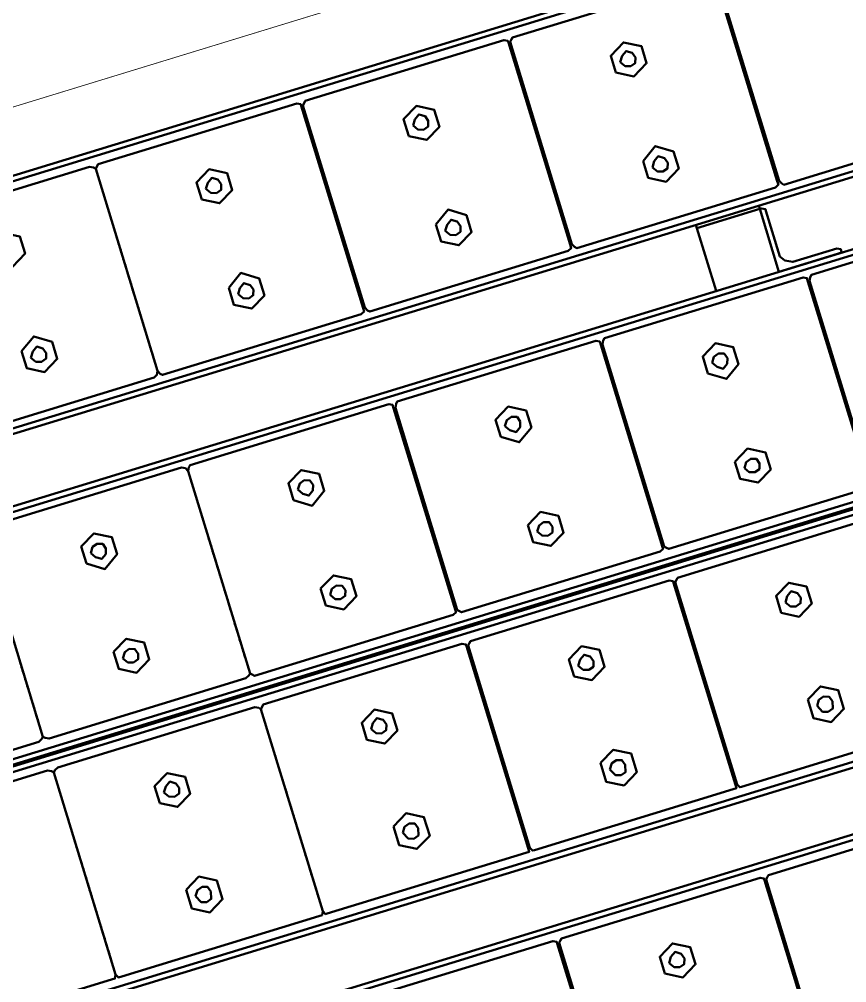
# Model space of a CAD drawing. Header units: inches. Extents: x 543393 to 2689207, y 1841861 to 9121372.
# Drawn here: x 547519.459 to 547520.089, y 1841967.394 to 1841968.128 of the extents above; entities that cross this region are included whole.
import ezdxf

# ---------------------------------------------------------------- set-up
doc = ezdxf.new("R2010")
doc.units = ezdxf.units.IN
doc.header["$MEASUREMENT"] = 0
doc.layers.add('Kich thuoc', color=8, linetype='Continuous', lineweight=18)

# ---------------------------------------------------------------- blocks, each defined once
blk = doc.blocks.new('Dan AC 220')
at = {"lineweight": 50}
for points in [[(103.23, 622.12), (28.83, 622.12), (28.83, 626.17), (28.83, 661.34), (28.83, 668.11), (3787.96, 668.11), (3787.96, 672.17), (3787.96, 958.94), (3737.91, 958.94), (3737.91, 672.17)], [(2084.92, 812.85), (2083.57, 812.85)], [(2084.92, 811.49), (2083.57, 811.49)], [(2084.92, 810.14), (2083.57, 810.14)], [(2084.92, 800.67), (2083.57, 800.67)], [(2084.92, 799.32), (2083.57, 799.32)], [(2084.92, 797.97), (2083.57, 797.97)], [(2084.92, 789.85), (2083.57, 789.85), (2084.92, 789.85)], [(2084.92, 788.5), (2083.57, 788.5)], [(2084.92, 770.91), (2083.57, 770.91)], [(3737.91, 724.92), (78.88, 724.92)], [(2835.67, 720.86), (1988.88, 720.86)], [(3787.96, 672.17), (28.83, 672.17)], [(2084.92, 646.46), (2083.57, 646.46)], [(2249.95, 646.46), (2248.6, 646.46)], [(2413.63, 645.11), (2413.63, 646.46), (2413.63, 647.82)], [(2578.65, 645.11), (2578.65, 646.46), (2578.65, 647.82)], [(2084.92, 645.11), (2083.57, 645.11)], [(2084.92, 641.05), (2083.57, 641.05)], [(2084.92, 639.7), (2083.57, 639.7)], [(2084.92, 639.7), (2083.57, 639.7), (2084.92, 639.7)], [(2249.95, 645.11), (2248.6, 645.11)], [(2249.95, 641.05), (2248.6, 641.05)], [(2249.95, 639.7), (2248.6, 639.7)], [(2249.95, 639.7), (2248.6, 639.7), (2249.95, 639.7)], [(2413.63, 641.05), (2413.63, 639.7), (2413.63, 641.05), (2413.63, 642.41)], [(2578.65, 641.05), (2578.65, 639.7), (2578.65, 641.05), (2578.65, 642.41)], [(2084.92, 634.29), (2083.57, 634.29)], [(2084.92, 632.94), (2083.57, 632.94), (2084.92, 632.94)], [(2249.95, 634.29), (2248.6, 634.29)], [(2249.95, 632.94), (2248.6, 632.94), (2249.95, 632.94)], [(2413.63, 632.94), (2413.63, 634.29), (2413.63, 635.64)], [(2578.65, 632.94), (2578.65, 634.29), (2578.65, 635.64)], [(2084.92, 628.88), (2083.57, 628.88)], [(2084.92, 624.82), (2083.57, 624.82)], [(2084.92, 624.82), (2083.57, 624.82), (2084.92, 624.82)], [(2249.95, 628.88), (2248.6, 628.88)], [(2249.95, 624.82), (2248.6, 624.82)], [(2249.95, 624.82), (2248.6, 624.82), (2249.95, 624.82)], [(2413.63, 628.88), (2413.63, 630.23)], [(2578.65, 628.88), (2578.65, 630.23)], [(2084.92, 619.41), (2083.57, 619.41)], [(2084.92, 619.41), (2083.57, 619.41), (2084.92, 619.41)], [(2249.95, 619.41), (2248.6, 619.41)], [(2249.95, 619.41), (2248.6, 619.41), (2249.95, 619.41)], [(2084.92, 614), (2083.57, 614)], [(2084.92, 612.65), (2083.57, 612.65)], [(2249.95, 614), (2248.6, 614)], [(2249.95, 612.65), (2248.6, 612.65)], [(2413.63, 612.65), (2413.63, 614), (2413.63, 615.35)], [(2578.65, 612.65), (2578.65, 614), (2578.65, 615.35)], [(2084.92, 603.18), (2083.57, 603.18)], [(2249.95, 603.18), (2248.6, 603.18)], [(2413.63, 603.18), (2413.63, 604.53)], [(2578.65, 603.18), (2578.65, 604.53)], [(2084.92, 599.12), (2083.57, 599.12)], [(2084.92, 595.06), (2083.57, 595.06)], [(2249.95, 599.12), (2248.6, 599.12)], [(2249.95, 595.06), (2248.6, 595.06)], [(2413.63, 599.12), (2413.63, 600.47)], [(2413.63, 591), (2413.63, 592.36), (2413.63, 593.71), (2413.63, 595.06), (2413.63, 596.42)], [(2578.65, 599.12), (2578.65, 600.47)], [(2578.65, 591), (2578.65, 592.36), (2578.65, 593.71), (2578.65, 595.06), (2578.65, 596.42)], [(2084.92, 593.71), (2083.57, 593.71)], [(2084.92, 592.36), (2083.57, 592.36)], [(2084.92, 591), (2083.57, 591)], [(2084.92, 588.3), (2083.57, 588.3)], [(2084.92, 586.95), (2083.57, 586.95)], [(2249.95, 593.71), (2248.6, 593.71)], [(2249.95, 592.36), (2248.6, 592.36)], [(2249.95, 591), (2248.6, 591)], [(2249.95, 588.3), (2248.6, 588.3)], [(2249.95, 586.95), (2248.6, 586.95)], [(2413.63, 585.59), (2413.63, 586.95), (2413.63, 588.3), (2413.63, 589.65)], [(2578.65, 585.59), (2578.65, 586.95), (2578.65, 588.3), (2578.65, 589.65)], [(2084.92, 585.59), (2083.57, 585.59)], [(2084.92, 581.54), (2083.57, 581.54)], [(2084.92, 580.18), (2083.57, 580.18), (2084.92, 580.18)], [(2249.95, 585.59), (2248.6, 585.59)], [(2249.95, 581.54), (2248.6, 581.54)], [(2249.95, 580.18), (2248.6, 580.18), (2249.95, 580.18)], [(2413.63, 580.18), (2413.63, 581.54), (2413.63, 582.89)], [(2578.65, 580.18), (2578.65, 581.54), (2578.65, 582.89)], [(2084.92, 576.12), (2083.57, 576.12)], [(2084.92, 574.77), (2083.57, 574.77)], [(2084.92, 573.42), (2083.57, 573.42)], [(2249.95, 576.12), (2248.6, 576.12)], [(2249.95, 574.77), (2248.6, 574.77)], [(2249.95, 573.42), (2248.6, 573.42)], [(2413.63, 573.42), (2413.63, 574.77), (2413.63, 576.12), (2413.63, 577.48)], [(2578.65, 573.42), (2578.65, 574.77), (2578.65, 576.12), (2578.65, 577.48)], [(2413.63, 561.25), (2413.63, 562.6), (2413.63, 563.95), (2413.63, 565.3)], [(2578.65, 561.25), (2578.65, 562.6), (2578.65, 563.95), (2578.65, 565.3)], [(2084.92, 563.95), (2083.57, 563.95)], [(2084.92, 562.6), (2083.57, 562.6)], [(2084.92, 561.25), (2083.57, 561.25)], [(2249.95, 563.95), (2248.6, 563.95)], [(2249.95, 562.6), (2248.6, 562.6)], [(2249.95, 561.25), (2248.6, 561.25)], [(2084.92, 553.13), (2083.57, 553.13), (2084.92, 553.13)], [(2084.92, 551.78), (2083.57, 551.78)], [(2249.95, 553.13), (2248.6, 553.13), (2249.95, 553.13)], [(2249.95, 551.78), (2248.6, 551.78)], [(2413.63, 551.78), (2413.63, 553.13), (2413.63, 554.48)], [(2578.65, 551.78), (2578.65, 553.13), (2578.65, 554.48)], [(2413.63, 534.19), (2413.63, 535.54)], [(2578.65, 534.19), (2578.65, 535.54)], [(3787.96, 488.2), (3787.96, 485.49), (3787.96, 484.14), (28.83, 484.14), (28.83, 485.49), (28.83, 488.2), (3787.96, 488.2), (3787.96, 494.96), (3787.96, 530.13), (3787.96, 534.19), (3732.5, 534.19)], [(2084.92, 534.19), (2083.57, 534.19)], [(2249.95, 534.19), (2248.6, 534.19)], [(1988.88, 482.79), (1988.88, 484.14)], [(28.83, 478.73), (28.83, 481.44), (28.83, 482.79), (3787.96, 482.79), (3787.96, 481.44), (3787.96, 478.73), (28.83, 478.73), (28.83, 471.97), (28.83, 435.44), (28.83, 432.74), (103.23, 432.74)], [(2084.92, 455.74), (2083.57, 455.74)], [(2249.95, 455.74), (2248.6, 455.74)], [(2413.63, 454.38), (2413.63, 455.74), (2413.63, 457.09)], [(2578.65, 454.38), (2578.65, 455.74), (2578.65, 457.09)], [(2084.92, 454.38), (2083.57, 454.38)], [(2084.92, 451.68), (2083.57, 451.68)], [(2084.92, 450.32), (2083.57, 450.32), (2084.92, 450.32)], [(2084.92, 448.97), (2083.57, 448.97)], [(2249.95, 454.38), (2248.6, 454.38)], [(2249.95, 451.68), (2248.6, 451.68)], [(2249.95, 450.32), (2248.6, 450.32), (2249.95, 450.32)], [(2249.95, 448.97), (2248.6, 448.97)], [(2413.63, 448.97), (2413.63, 450.32), (2413.63, 451.68), (2413.63, 453.03)], [(2578.65, 448.97), (2578.65, 450.32), (2578.65, 451.68), (2578.65, 453.03)], [(2084.92, 444.91), (2083.57, 444.91)], [(2084.92, 443.56), (2083.57, 443.56)], [(2084.92, 442.21), (2083.57, 442.21)], [(2249.95, 444.91), (2248.6, 444.91)], [(2249.95, 443.56), (2248.6, 443.56)], [(2249.95, 442.21), (2248.6, 442.21)], [(2413.63, 442.21), (2413.63, 443.56), (2413.63, 444.91), (2413.63, 446.27)], [(2578.65, 442.21), (2578.65, 443.56), (2578.65, 444.91), (2578.65, 446.27)], [(2084.92, 438.15), (2083.57, 438.15)], [(2084.92, 434.09), (2083.57, 434.09)], [(2084.92, 434.09), (2083.57, 434.09), (2084.92, 434.09)], [(2249.95, 438.15), (2248.6, 438.15)], [(2249.95, 434.09), (2248.6, 434.09)], [(2249.95, 434.09), (2248.6, 434.09), (2249.95, 434.09)], [(2413.63, 438.15), (2413.63, 439.5)], [(2578.65, 438.15), (2578.65, 439.5)], [(2084.92, 430.03), (2083.57, 430.03), (2084.92, 430.03)], [(2084.92, 428.68), (2083.57, 428.68)], [(2249.95, 430.03), (2248.6, 430.03), (2249.95, 430.03)], [(2249.95, 428.68), (2248.6, 428.68)], [(2413.63, 428.68), (2413.63, 430.03), (2413.63, 431.39)], [(2578.65, 428.68), (2578.65, 430.03), (2578.65, 431.39)], [(2413.63, 416.51), (2413.63, 417.86), (2413.63, 419.21)], [(2578.65, 416.51), (2578.65, 417.86), (2578.65, 419.21)], [(2084.92, 417.86), (2083.57, 417.86)], [(2084.92, 416.51), (2083.57, 416.51)], [(2084.92, 413.8), (2083.57, 413.8)], [(2249.95, 417.86), (2248.6, 417.86)], [(2249.95, 416.51), (2248.6, 416.51)], [(2249.95, 413.8), (2248.6, 413.8)], [(2413.63, 413.8), (2413.63, 415.15)], [(2413.63, 409.74), (2413.63, 411.1)], [(2578.65, 413.8), (2578.65, 415.15)], [(2578.65, 409.74), (2578.65, 411.1)], [(1919.89, 404.33), (1918.54, 404.33)], [(2084.92, 409.74), (2083.57, 409.74)], [(2084.92, 404.33), (2083.57, 404.33)], [(2249.95, 409.74), (2248.6, 409.74)], [(2249.95, 404.33), (2248.6, 404.33)], [(2413.63, 401.63), (2413.63, 402.98), (2413.63, 404.33), (2413.63, 405.69)], [(2413.63, 402.98), (2413.63, 404.33)], [(1919.89, 401.63), (1918.54, 401.63)], [(1919.89, 397.57), (1918.54, 397.57)], [(1919.89, 396.22), (1918.54, 396.22), (1919.89, 396.22)], [(2084.92, 401.63), (2083.57, 401.63)], [(2084.92, 397.57), (2083.57, 397.57)], [(2084.92, 396.22), (2083.57, 396.22), (2084.92, 396.22)], [(2249.95, 401.63), (2248.6, 401.63)], [(2249.95, 397.57), (2248.6, 397.57)], [(2249.95, 396.22), (2248.6, 396.22), (2249.95, 396.22)], [(2413.63, 396.22), (2413.63, 397.57), (2413.63, 398.92)], [(1919.89, 392.16), (1918.54, 392.16)], [(1919.89, 390.81), (1918.54, 390.81)], [(1919.89, 389.45), (1918.54, 389.45)], [(2084.92, 392.16), (2083.57, 392.16)], [(2084.92, 390.81), (2083.57, 390.81)], [(2084.92, 389.45), (2083.57, 389.45)], [(2249.95, 392.16), (2248.6, 392.16)], [(2249.95, 390.81), (2248.6, 390.81)], [(2249.95, 389.45), (2248.6, 389.45)], [(2413.63, 389.45), (2413.63, 390.81), (2413.63, 392.16), (2413.63, 393.51)], [(1919.89, 385.4), (1918.54, 385.4)], [(1919.89, 384.04), (1918.54, 384.04), (1919.89, 384.04)], [(2084.92, 385.4), (2083.57, 385.4)], [(2084.92, 384.04), (2083.57, 384.04), (2084.92, 384.04)], [(2249.95, 385.4), (2248.6, 385.4)], [(2249.95, 384.04), (2248.6, 384.04), (2249.95, 384.04)], [(2413.63, 384.04), (2413.63, 385.4), (2413.63, 386.75)], [(1919.89, 379.98), (1918.54, 379.98)], [(1919.89, 378.63), (1918.54, 378.63)], [(2084.92, 379.98), (2083.57, 379.98)], [(2084.92, 378.63), (2083.57, 378.63)], [(2249.95, 379.98), (2248.6, 379.98)], [(2249.95, 378.63), (2248.6, 378.63)], [(2413.63, 378.63), (2413.63, 379.98), (2413.63, 381.34)], [(2413.63, 371.87), (2413.63, 373.22), (2413.63, 374.57)], [(1919.89, 373.22), (1918.54, 373.22)], [(1919.89, 371.87), (1918.54, 371.87), (1919.89, 371.87)], [(1919.89, 367.81), (1918.54, 367.81)], [(2084.92, 373.22), (2083.57, 373.22)], [(2084.92, 371.87), (2083.57, 371.87), (2084.92, 371.87)], [(2084.92, 367.81), (2083.57, 367.81)], [(2249.95, 373.22), (2248.6, 373.22)], [(2249.95, 371.87), (2248.6, 371.87), (2249.95, 371.87)], [(2249.95, 367.81), (2248.6, 367.81)], [(2413.63, 366.46), (2413.63, 367.81), (2413.63, 369.16)], [(1919.89, 366.46), (1918.54, 366.46)], [(1919.89, 362.4), (1918.54, 362.4), (1919.89, 362.4)], [(1919.89, 361.05), (1918.54, 361.05)], [(2084.92, 366.46), (2083.57, 366.46)], [(2084.92, 362.4), (2083.57, 362.4), (2084.92, 362.4)], [(2084.92, 361.05), (2083.57, 361.05)], [(2249.95, 366.46), (2248.6, 366.46)], [(2249.95, 362.4), (2248.6, 362.4), (2249.95, 362.4)], [(2249.95, 361.05), (2248.6, 361.05)], [(2413.63, 361.05), (2413.63, 362.4), (2413.63, 363.75)], [(3732.5, 344.81), (3787.96, 344.81), (3787.96, 340.76), (3787.96, 305.59), (3787.96, 298.82), (28.83, 298.82), (28.83, 294.77), (28.83, 3.94), (78.88, 3.94), (78.88, 294.77)], [(1919.89, 344.81), (1918.54, 344.81)], [(2084.92, 344.81), (2083.57, 344.81)], [(2249.95, 344.81), (2248.6, 344.81)], [(2413.63, 344.81), (2413.63, 346.17)], [(28.83, 294.77), (3787.96, 294.77)], [(1988.88, 244.72), (1988.88, 294.77)], [(1988.88, 242.01), (1988.88, 244.72), (1938.83, 244.72), (1938.83, 242.01)], [(78.88, 242.01), (3737.91, 242.01)], [(78.88, 237.95), (3737.91, 237.95)], [(1919.89, 216.31), (1918.54, 216.31)], [(1919.89, 214.96), (1918.54, 214.96)], [(2084.92, 216.31), (2083.57, 216.31)], [(2084.92, 214.96), (2083.57, 214.96)], [(2249.95, 216.31), (2248.6, 216.31)], [(2249.95, 214.96), (2248.6, 214.96)], [(2413.63, 214.96), (2413.63, 216.31), (2413.63, 217.66)], [(2413.63, 210.9), (2413.63, 209.55), (2413.63, 210.9), (2413.63, 212.25), (2413.63, 213.6)], [(1919.89, 212.25), (1918.54, 212.25)], [(1919.89, 210.9), (1918.54, 210.9)], [(2084.92, 212.25), (2083.57, 212.25)], [(2084.92, 210.9), (2083.57, 210.9)], [(2249.95, 212.25), (2248.6, 212.25)], [(2249.95, 210.9), (2248.6, 210.9)], [(2413.63, 202.78), (2413.63, 204.13), (2413.63, 205.49)], [(1919.89, 204.13), (1918.54, 204.13)], [(1919.89, 202.78), (1918.54, 202.78), (1919.89, 202.78)], [(1919.89, 198.72), (1918.54, 198.72)], [(2084.92, 204.13), (2083.57, 204.13)], [(2084.92, 202.78), (2083.57, 202.78), (2084.92, 202.78)], [(2084.92, 198.72), (2083.57, 198.72)], [(2249.95, 204.13), (2248.6, 204.13)], [(2249.95, 202.78), (2248.6, 202.78), (2249.95, 202.78)], [(2249.95, 198.72), (2248.6, 198.72)], [(2413.63, 198.72), (2413.63, 200.08)], [(1919.89, 194.67), (1918.54, 194.67)], [(1919.89, 194.67), (1918.54, 194.67), (1919.89, 194.67)], [(2084.92, 194.67), (2083.57, 194.67)], [(2084.92, 194.67), (2083.57, 194.67), (2084.92, 194.67)], [(2249.95, 194.67), (2248.6, 194.67)], [(2249.95, 194.67), (2248.6, 194.67), (2249.95, 194.67)], [(2413.63, 189.26), (2413.63, 190.61), (2413.63, 191.96)], [(1919.89, 190.61), (1918.54, 190.61), (1919.89, 190.61)], [(1919.89, 189.26), (1918.54, 189.26)], [(1919.89, 183.84), (1918.54, 183.84)], [(2084.92, 190.61), (2083.57, 190.61), (2084.92, 190.61)], [(2084.92, 189.26), (2083.57, 189.26)], [(2084.92, 183.84), (2083.57, 183.84)], [(2249.95, 190.61), (2248.6, 190.61), (2249.95, 190.61)], [(2249.95, 189.26), (2248.6, 189.26)], [(2249.95, 183.84), (2248.6, 183.84)], [(2413.63, 182.49), (2413.63, 183.84), (2413.63, 185.2)], [(1919.89, 182.49), (1918.54, 182.49)], [(2084.92, 182.49), (2083.57, 182.49)], [(2249.95, 182.49), (2248.6, 182.49)], [(1919.89, 174.38), (1918.54, 174.38)], [(1919.89, 168.96), (1918.54, 168.96)], [(2084.92, 174.38), (2083.57, 174.38)], [(2084.92, 168.96), (2083.57, 168.96)], [(2249.95, 174.38), (2248.6, 174.38)], [(2249.95, 168.96), (2248.6, 168.96)], [(2413.63, 174.38), (2413.63, 175.73)], [(2413.63, 168.96), (2413.63, 170.32)], [(1919.89, 164.91), (1918.54, 164.91)], [(1919.89, 163.55), (1918.54, 163.55)], [(1919.89, 162.2), (1918.54, 162.2), (1919.89, 162.2)], [(2084.92, 164.91), (2083.57, 164.91)], [(2084.92, 163.55), (2083.57, 163.55)], [(2084.92, 162.2), (2083.57, 162.2), (2084.92, 162.2)], [(2249.95, 164.91), (2248.6, 164.91)], [(2249.95, 163.55), (2248.6, 163.55)], [(2249.95, 162.2), (2248.6, 162.2), (2249.95, 162.2)], [(2413.63, 162.2), (2413.63, 163.55), (2413.63, 164.91), (2413.63, 166.26)], [(1919.89, 158.14), (1918.54, 158.14)], [(1919.89, 156.79), (1918.54, 156.79), (1919.89, 156.79)], [(2084.92, 158.14), (2083.57, 158.14)], [(2084.92, 156.79), (2083.57, 156.79), (2084.92, 156.79)], [(2249.95, 158.14), (2248.6, 158.14)], [(2249.95, 156.79), (2248.6, 156.79), (2249.95, 156.79)], [(2413.63, 156.79), (2413.63, 158.14), (2413.63, 159.5)], [(2413.63, 152.73), (2413.63, 154.09)], [(1919.89, 152.73), (1918.54, 152.73)], [(1919.89, 150.03), (1918.54, 150.03), (1919.89, 150.03)], [(2084.92, 152.73), (2083.57, 152.73)], [(2084.92, 150.03), (2083.57, 150.03), (2084.92, 150.03)], [(2249.95, 152.73), (2248.6, 152.73)], [(2249.95, 150.03), (2248.6, 150.03), (2249.95, 150.03)], [(2413.63, 150.03), (2413.63, 151.38)], [(2413.63, 143.26), (2413.63, 144.62), (2413.63, 145.97), (2413.63, 147.32)], [(1919.89, 145.97), (1918.54, 145.97)], [(1919.89, 144.62), (1918.54, 144.62)], [(1919.89, 143.26), (1918.54, 143.26)], [(2084.92, 145.97), (2083.57, 145.97)], [(2084.92, 144.62), (2083.57, 144.62)], [(2084.92, 143.26), (2083.57, 143.26)], [(2249.95, 145.97), (2248.6, 145.97)], [(2249.95, 144.62), (2248.6, 144.62)], [(2249.95, 143.26), (2248.6, 143.26)], [(1919.89, 133.79), (1918.54, 133.79)], [(1919.89, 132.44), (1918.54, 132.44)], [(2084.92, 133.79), (2083.57, 133.79)], [(2084.92, 132.44), (2083.57, 132.44)], [(2249.95, 133.79), (2248.6, 133.79)], [(2249.95, 132.44), (2248.6, 132.44)], [(2413.63, 131.09), (2413.63, 132.44), (2413.63, 133.79), (2413.63, 135.15)], [(1919.89, 131.09), (1918.54, 131.09)], [(2084.92, 131.09), (2083.57, 131.09)], [(2249.95, 131.09), (2248.6, 131.09)], [(1919.89, 122.97), (1918.54, 122.97), (1919.89, 122.97)], [(1919.89, 121.62), (1918.54, 121.62)], [(2084.92, 122.97), (2083.57, 122.97), (2084.92, 122.97)], [(2084.92, 121.62), (2083.57, 121.62)], [(2249.95, 122.97), (2248.6, 122.97), (2249.95, 122.97)], [(2249.95, 121.62), (2248.6, 121.62)], [(2413.63, 121.62), (2413.63, 122.97), (2413.63, 124.33)], [(1919.89, 104.04), (1918.54, 104.04)], [(2084.92, 104.04), (2083.57, 104.04)], [(2249.95, 104.04), (2248.6, 104.04)], [(2413.63, 104.04), (2413.63, 105.39)], [(3737.91, 58.04), (78.88, 58.04)], [(3687.86, 53.99), (128.93, 53.99)]]:
    blk.add_lwpolyline(points, dxfattribs=at)
for points in [[(28.83, 958.94), (3787.96, 958.94), (3787.96, 3.94), (28.83, 3.94)], [(28.83, 3.94), (3788.83, 3.94), (3788.83, 958.94), (28.83, 958.94)]]:
    blk.add_lwpolyline(points, close=True)
for points in [[(2083.57, 895.36), (2082.22, 898.07), (2080.86, 898.07), (1922.6, 898.07), (1919.89, 898.07), (1919.89, 895.36), (1919.89, 734.39), (1919.89, 733.04), (1922.6, 731.68), (2080.86, 731.68), (2082.22, 733.04), (2083.57, 734.39)], [(2248.6, 895.36), (2247.25, 898.07), (2245.89, 898.07), (2087.63, 898.07), (2084.92, 898.07), (2084.92, 895.36), (2084.92, 734.39), (2084.92, 733.04), (2087.63, 731.68), (2245.89, 731.68), (2247.25, 733.04), (2248.6, 734.39)], [(2413.63, 895.36), (2412.27, 898.07), (2410.92, 898.07), (2252.66, 898.07), (2249.95, 898.07), (2249.95, 895.36), (2249.95, 734.39), (2249.95, 733.04), (2252.66, 731.68), (2410.92, 731.68), (2412.27, 733.04), (2413.63, 734.39)], [(2083.57, 806.08), (2084.92, 806.08)], [(2083.57, 793.91), (2084.92, 793.91)], [(2178.26, 780.38), (2178.26, 766.85), (2166.08, 760.09), (2153.91, 766.85), (2153.91, 780.38), (2166.08, 787.14)], [(2172.85, 773.62), (2170.14, 777.68), (2166.08, 779.03), (2162.03, 777.68), (2160.67, 773.62), (2162.03, 769.56), (2166.08, 766.85), (2170.14, 769.56)], [(2083.57, 658.64), (2082.22, 661.34), (2080.86, 661.34), (1922.6, 661.34), (1919.89, 661.34), (1919.89, 658.64), (1919.89, 497.67), (1919.89, 496.32), (1922.6, 494.96), (2080.86, 494.96), (2082.22, 496.32), (2083.57, 497.67)], [(2248.6, 658.64), (2247.25, 661.34), (2245.89, 661.34), (2087.63, 661.34), (2084.92, 661.34), (2084.92, 658.64), (2084.92, 497.67), (2084.92, 496.32), (2087.63, 494.96), (2245.89, 494.96), (2247.25, 496.32), (2248.6, 497.67)], [(2413.63, 658.64), (2412.27, 661.34), (2410.92, 661.34), (2252.66, 661.34), (2249.95, 661.34), (2249.95, 658.64), (2249.95, 497.67), (2249.95, 496.32), (2252.66, 494.96), (2410.92, 494.96), (2412.27, 496.32), (2413.63, 497.67)], [(2578.65, 658.64), (2577.3, 661.34), (2574.6, 661.34), (2417.68, 661.34), (2414.98, 661.34), (2413.63, 658.64), (2413.63, 497.67), (2414.98, 496.32), (2417.68, 494.96), (2574.6, 494.96), (2577.3, 496.32), (2578.65, 497.67)], [(2743.68, 658.64), (2742.33, 661.34), (2739.62, 661.34), (2582.71, 661.34), (2580.01, 661.34), (2578.65, 658.64), (2578.65, 497.67), (2580.01, 496.32), (2582.71, 494.96), (2739.62, 494.96), (2742.33, 496.32), (2743.68, 497.67)], [(2013.23, 612.65), (2013.23, 627.53), (2001.06, 634.29), (1988.88, 627.53), (1988.88, 612.65), (2001.06, 605.88)], [(2178.26, 612.65), (2178.26, 627.53), (2166.08, 634.29), (2153.91, 627.53), (2153.91, 612.65), (2166.08, 605.88)], [(2343.29, 612.65), (2343.29, 627.53), (2331.11, 634.29), (2318.94, 627.53), (2318.94, 612.65), (2331.11, 605.88)], [(2508.31, 612.65), (2508.31, 627.53), (2496.14, 634.29), (2483.97, 627.53), (2483.97, 612.65), (2496.14, 605.88)], [(2007.82, 619.41), (2005.11, 624.82), (2001.06, 626.17), (1997, 624.82), (1995.64, 619.41), (1997, 615.35), (2001.06, 614), (2005.11, 615.35)], [(2172.85, 619.41), (2170.14, 624.82), (2166.08, 626.17), (2162.03, 624.82), (2160.67, 619.41), (2162.03, 615.35), (2166.08, 614), (2170.14, 615.35)], [(2337.88, 619.41), (2335.17, 624.82), (2331.11, 626.17), (2327.05, 624.82), (2325.7, 619.41), (2327.05, 615.35), (2331.11, 614), (2335.17, 615.35)], [(2413.63, 626.17), (2413.63, 624.82)], [(2502.9, 619.41), (2500.2, 624.82), (2496.14, 626.17), (2492.08, 624.82), (2490.73, 619.41), (2492.08, 615.35), (2496.14, 614), (2500.2, 615.35)], [(2578.65, 626.17), (2578.65, 624.82)], [(2413.63, 620.76), (2413.63, 619.41)], [(2578.65, 620.76), (2578.65, 619.41)], [(2083.57, 607.24), (2084.92, 607.24)], [(2248.6, 607.24), (2249.95, 607.24)], [(2413.63, 608.59), (2413.63, 607.24)], [(2578.65, 608.59), (2578.65, 607.24)], [(2083.57, 569.36), (2084.92, 569.36)], [(2248.6, 569.36), (2249.95, 569.36)], [(2413.63, 570.71), (2413.63, 569.36)], [(2578.65, 570.71), (2578.65, 569.36)], [(2413.63, 558.54), (2413.63, 557.19)], [(2578.65, 558.54), (2578.65, 557.19)], [(2013.23, 543.66), (2013.23, 530.13), (2001.06, 523.37), (1988.88, 530.13), (1988.88, 543.66), (2001.06, 550.42)], [(2083.57, 557.19), (2084.92, 557.19)], [(2178.26, 543.66), (2178.26, 530.13), (2166.08, 523.37), (2153.91, 530.13), (2153.91, 543.66), (2166.08, 550.42)], [(2248.6, 557.19), (2249.95, 557.19)], [(2343.29, 543.66), (2343.29, 530.13), (2331.11, 523.37), (2318.94, 530.13), (2318.94, 543.66), (2331.11, 550.42)], [(2508.31, 543.66), (2508.31, 530.13), (2496.14, 523.37), (2483.97, 530.13), (2483.97, 543.66), (2496.14, 550.42)], [(2007.82, 536.9), (2005.11, 540.95), (2001.06, 542.31), (1997, 540.95), (1995.64, 536.9), (1997, 532.84), (2001.06, 530.13), (2005.11, 532.84)], [(2172.85, 536.9), (2170.14, 540.95), (2166.08, 542.31), (2162.03, 540.95), (2160.67, 536.9), (2162.03, 532.84), (2166.08, 530.13), (2170.14, 532.84)], [(2337.88, 536.9), (2335.17, 540.95), (2331.11, 542.31), (2327.05, 540.95), (2325.7, 536.9), (2327.05, 532.84), (2331.11, 530.13), (2335.17, 532.84)], [(2502.9, 536.9), (2500.2, 540.95), (2496.14, 542.31), (2492.08, 540.95), (2490.73, 536.9), (2492.08, 532.84), (2496.14, 530.13), (2500.2, 532.84)], [(1918.54, 469.26), (1917.19, 470.61), (1915.84, 471.97), (1757.57, 471.97), (1754.87, 470.61), (1754.87, 469.26), (1754.87, 308.29), (1754.87, 305.59), (1757.57, 304.23), (1915.84, 304.23), (1917.19, 305.59), (1918.54, 308.29)], [(2083.57, 469.26), (2082.22, 470.61), (2080.86, 471.97), (1922.6, 471.97), (1919.89, 470.61), (1919.89, 469.26), (1919.89, 308.29), (1919.89, 305.59), (1922.6, 304.23), (2080.86, 304.23), (2082.22, 305.59), (2083.57, 308.29)], [(2248.6, 469.26), (2247.25, 470.61), (2245.89, 471.97), (2087.63, 471.97), (2084.92, 470.61), (2084.92, 469.26), (2084.92, 308.29), (2084.92, 305.59), (2087.63, 304.23), (2245.89, 304.23), (2247.25, 305.59), (2248.6, 308.29)], [(2413.63, 469.26), (2412.27, 470.61), (2410.92, 471.97), (2252.66, 471.97), (2249.95, 470.61), (2249.95, 469.26), (2249.95, 308.29), (2249.95, 305.59), (2252.66, 304.23), (2410.92, 304.23), (2412.27, 305.59), (2413.63, 308.29)], [(2578.65, 469.26), (2577.3, 470.61), (2574.6, 471.97), (2417.68, 471.97), (2414.98, 470.61), (2413.63, 469.26), (2413.63, 308.29), (2414.98, 305.59), (2417.68, 304.23), (2574.6, 304.23), (2577.3, 305.59), (2578.65, 308.29)], [(2743.68, 469.26), (2742.33, 470.61), (2739.62, 471.97), (2582.71, 471.97), (2580.01, 470.61), (2578.65, 469.26), (2578.65, 308.29), (2580.01, 305.59), (2582.71, 304.23), (2739.62, 304.23), (2742.33, 305.59), (2743.68, 308.29)], [(2013.23, 423.27), (2013.23, 436.8), (2001.06, 443.56), (1988.88, 436.8), (1988.88, 423.27), (2001.06, 416.51)], [(2178.26, 423.27), (2178.26, 436.8), (2166.08, 443.56), (2153.91, 436.8), (2153.91, 423.27), (2166.08, 416.51)], [(2343.29, 423.27), (2343.29, 436.8), (2331.11, 443.56), (2318.94, 436.8), (2318.94, 423.27), (2331.11, 416.51)], [(2508.31, 423.27), (2508.31, 436.8), (2496.14, 443.56), (2483.97, 436.8), (2483.97, 423.27), (2496.14, 416.51)], [(2007.82, 430.03), (2005.11, 434.09), (2001.06, 435.44), (1997, 434.09), (1995.64, 430.03), (1997, 425.98), (2001.06, 424.62), (2005.11, 425.98)], [(2172.85, 430.03), (2170.14, 434.09), (2166.08, 435.44), (2162.03, 434.09), (2160.67, 430.03), (2162.03, 425.98), (2166.08, 424.62), (2170.14, 425.98)], [(2337.88, 430.03), (2335.17, 434.09), (2331.11, 435.44), (2327.05, 434.09), (2325.7, 430.03), (2327.05, 425.98), (2331.11, 424.62), (2335.17, 425.98)], [(2413.63, 435.44), (2413.63, 434.09)], [(2502.9, 430.03), (2500.2, 434.09), (2496.14, 435.44), (2492.08, 434.09), (2490.73, 430.03), (2492.08, 425.98), (2496.14, 424.62), (2500.2, 425.98)], [(2578.65, 435.44), (2578.65, 434.09)], [(2083.57, 423.27), (2084.92, 423.27)], [(2248.6, 423.27), (2249.95, 423.27)], [(2413.63, 424.62), (2413.63, 423.27)], [(2578.65, 424.62), (2578.65, 423.27)], [(1918.54, 402.98), (1919.89, 402.98)], [(2083.57, 402.98), (2084.92, 402.98)], [(2248.6, 402.98), (2249.95, 402.98)], [(2013.23, 352.93), (2013.23, 339.4), (2001.06, 332.64), (1988.88, 339.4), (1988.88, 352.93), (2001.06, 361.05)], [(2178.26, 352.93), (2178.26, 339.4), (2166.08, 332.64), (2153.91, 339.4), (2153.91, 352.93), (2166.08, 361.05)], [(2343.29, 352.93), (2343.29, 339.4), (2331.11, 332.64), (2318.94, 339.4), (2318.94, 352.93), (2331.11, 361.05)], [(2508.31, 352.93), (2508.31, 339.4), (2496.14, 332.64), (2483.97, 339.4), (2483.97, 352.93), (2496.14, 361.05)], [(2007.82, 346.17), (2005.11, 350.23), (2001.06, 352.93), (1997, 350.23), (1995.64, 346.17), (1997, 342.11), (2001.06, 340.76), (2005.11, 342.11)], [(2172.85, 346.17), (2170.14, 350.23), (2166.08, 352.93), (2162.03, 350.23), (2160.67, 346.17), (2162.03, 342.11), (2166.08, 340.76), (2170.14, 342.11)], [(2337.88, 346.17), (2335.17, 350.23), (2331.11, 352.93), (2327.05, 350.23), (2325.7, 346.17), (2327.05, 342.11), (2331.11, 340.76), (2335.17, 342.11)], [(2502.9, 346.17), (2500.2, 350.23), (2496.14, 352.93), (2492.08, 350.23), (2490.73, 346.17), (2492.08, 342.11), (2496.14, 340.76), (2500.2, 342.11)], [(1891.49, 290.71), (1888.78, 292.06), (1888.78, 293.41), (1888.78, 294.77), (1938.83, 294.77), (1938.83, 244.72), (1937.48, 244.72), (1934.77, 246.07), (1934.77, 247.42), (1934.77, 283.94), (1932.07, 288), (1926.66, 290.71)], [(1918.54, 228.48), (1917.19, 231.19), (1915.84, 232.54), (1757.57, 232.54), (1754.87, 231.19), (1754.87, 228.48), (1754.87, 67.51), (1754.87, 66.16), (1757.57, 64.81), (1915.84, 64.81), (1917.19, 66.16), (1918.54, 67.51)], [(2083.57, 228.48), (2082.22, 231.19), (2080.86, 232.54), (1922.6, 232.54), (1919.89, 231.19), (1919.89, 228.48), (1919.89, 67.51), (1919.89, 66.16), (1922.6, 64.81), (2080.86, 64.81), (2082.22, 66.16), (2083.57, 67.51)], [(2248.6, 228.48), (2247.25, 231.19), (2245.89, 232.54), (2087.63, 232.54), (2084.92, 231.19), (2084.92, 228.48), (2084.92, 67.51), (2084.92, 66.16), (2087.63, 64.81), (2245.89, 64.81), (2247.25, 66.16), (2248.6, 67.51)], [(2413.63, 228.48), (2412.27, 231.19), (2410.92, 232.54), (2252.66, 232.54), (2249.95, 231.19), (2249.95, 228.48), (2249.95, 67.51), (2249.95, 66.16), (2252.66, 64.81), (2410.92, 64.81), (2412.27, 66.16), (2413.63, 67.51)], [(2578.65, 228.48), (2577.3, 231.19), (2574.6, 232.54), (2417.68, 232.54), (2414.98, 231.19), (2413.63, 228.48), (2413.63, 67.51), (2414.98, 66.16), (2417.68, 64.81), (2574.6, 64.81), (2577.3, 66.16), (2578.65, 67.51)], [(1918.54, 209.55), (1919.89, 209.55)], [(2083.57, 209.55), (2084.92, 209.55)], [(2248.6, 209.55), (2249.95, 209.55)], [(2013.23, 183.84), (2013.23, 197.37), (2001.06, 204.13), (1988.88, 197.37), (1988.88, 183.84), (2001.06, 175.73)], [(2178.26, 183.84), (2178.26, 197.37), (2166.08, 204.13), (2153.91, 197.37), (2153.91, 183.84), (2166.08, 175.73)], [(2343.29, 183.84), (2343.29, 197.37), (2331.11, 204.13), (2318.94, 197.37), (2318.94, 183.84), (2331.11, 175.73)], [(2508.31, 183.84), (2508.31, 197.37), (2496.14, 204.13), (2483.97, 197.37), (2483.97, 183.84), (2496.14, 175.73)], [(2007.82, 190.61), (2005.11, 194.67), (2001.06, 196.02), (1997, 194.67), (1995.64, 190.61), (1997, 186.55), (2001.06, 183.84), (2005.11, 186.55)], [(2172.85, 190.61), (2170.14, 194.67), (2166.08, 196.02), (2162.03, 194.67), (2160.67, 190.61), (2162.03, 186.55), (2166.08, 183.84), (2170.14, 186.55)], [(2337.88, 190.61), (2335.17, 194.67), (2331.11, 196.02), (2327.05, 194.67), (2325.7, 190.61), (2327.05, 186.55), (2331.11, 183.84), (2335.17, 186.55)], [(2413.63, 196.02), (2413.63, 194.67)], [(2502.9, 190.61), (2500.2, 194.67), (2496.14, 196.02), (2492.08, 194.67), (2490.73, 190.61), (2492.08, 186.55), (2496.14, 183.84), (2500.2, 186.55)], [(1918.54, 177.08), (1919.89, 177.08)], [(2083.57, 177.08), (2084.92, 177.08)], [(2248.6, 177.08), (2249.95, 177.08)], [(2413.63, 178.43), (2413.63, 177.08)], [(2413.63, 140.56), (2413.63, 139.21)], [(1918.54, 139.21), (1919.89, 139.21)], [(2083.57, 139.21), (2084.92, 139.21)], [(2248.6, 139.21), (2249.95, 139.21)], [(1918.54, 127.03), (1919.89, 127.03)], [(2083.57, 127.03), (2084.92, 127.03)], [(2248.6, 127.03), (2249.95, 127.03)], [(2413.63, 128.38), (2413.63, 127.03)], [(2013.23, 113.5), (2013.23, 99.98), (2001.06, 93.21), (1988.88, 99.98), (1988.88, 113.5), (2001.06, 120.27)], [(2178.26, 113.5), (2178.26, 99.98), (2166.08, 93.21), (2153.91, 99.98), (2153.91, 113.5), (2166.08, 120.27)], [(2343.29, 113.5), (2343.29, 99.98), (2331.11, 93.21), (2318.94, 99.98), (2318.94, 113.5), (2331.11, 120.27)], [(2508.31, 113.5), (2508.31, 99.98), (2496.14, 93.21), (2483.97, 99.98), (2483.97, 113.5), (2496.14, 120.27)], [(2007.82, 106.74), (2005.11, 110.8), (2001.06, 112.15), (1997, 110.8), (1995.64, 106.74), (1997, 102.68), (2001.06, 99.98), (2005.11, 102.68)], [(2172.85, 106.74), (2170.14, 110.8), (2166.08, 112.15), (2162.03, 110.8), (2160.67, 106.74), (2162.03, 102.68), (2166.08, 99.98), (2170.14, 102.68)], [(2337.88, 106.74), (2335.17, 110.8), (2331.11, 112.15), (2327.05, 110.8), (2325.7, 106.74), (2327.05, 102.68), (2331.11, 99.98), (2335.17, 102.68)]]:
    blk.add_lwpolyline(points, close=True, dxfattribs=at)
blk = doc.blocks.new('NDK1')
blk.add_blockref('Dan AC 220', (240604.38, 56712.7))

msp = doc.modelspace()

# ---------------------------------------------------------------- block references
at = {"layer": 'Kich thuoc', "xscale": 0.001, "yscale": 0.001, "zscale": 0.001, "rotation": 197.0123114188912}
msp.add_blockref('NDK1', (547735.28829, 1842093.41127), dxfattribs=at)

doc.saveas('drawing.dxf')
